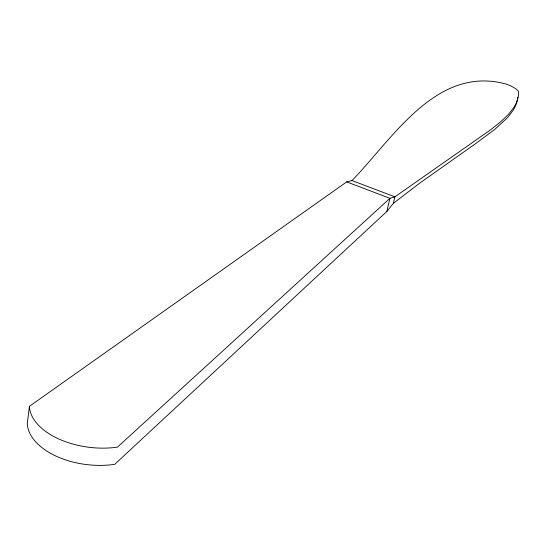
<?xml version="1.0" encoding="UTF-8"?>
<svg xmlns="http://www.w3.org/2000/svg" width="546" height="546" viewBox="0 0 546 546"><rect width="100%" height="100%" fill="white"/><g stroke="black" fill="none" stroke-linecap="round" stroke-linejoin="round"><path stroke-width="0.82" d="M29.416 406.32A65.151 37.169 6.6 0 0 117.445 447.14L389.919 198.314L394.901 196.819L490.274 130.05L500.573 121.901L508.476 114.367L514.093 107.091L516.059 103.44A237.858 81.436 11.2 0 0 518.7 91.994A19.717 6.695 14.1 0 0 506.203 84.084C436.52 64.954 393.229 138.063 352.02 180.562L346.683 181.893L29.416 406.32L27.3 423.382A64.769 37.592 6.4 0 0 114.742 464.318L386.841 211.459L393.366 203.351L419.881 183.019L476.46 143.045L494.819 129.361L507.623 117.602L513.267 110.169L515.253 106.45A237.606 82.896 11.1 0 0 517.799 97.208M386.841 211.459L389.919 198.314L346.683 181.893M393.366 203.351L394.901 196.819L352.02 180.562"/></g></svg>
